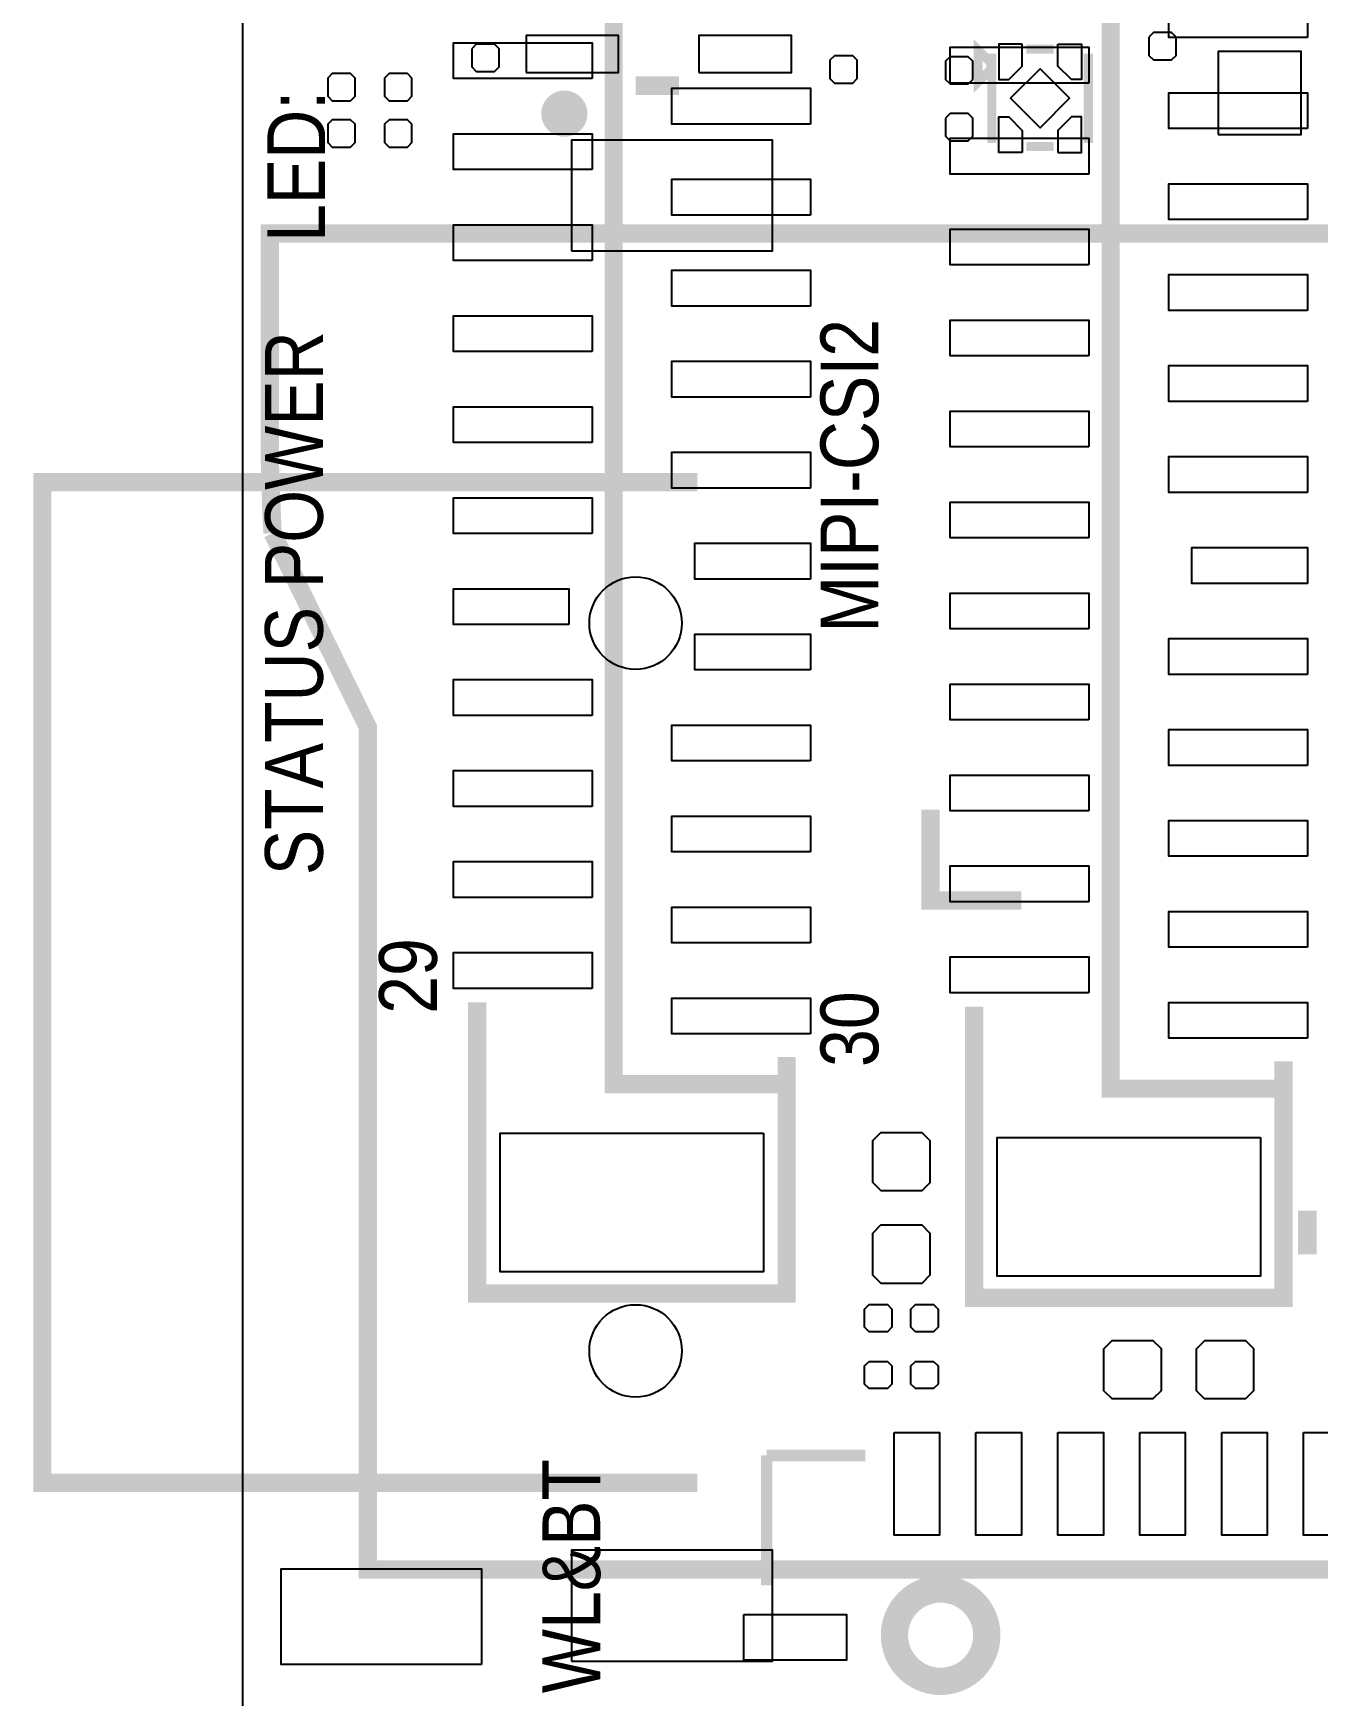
# Model space of a CAD drawing. Extents: x -2.3 to 87.1, y -2.6 to 56.
# Drawn here: x -2.3 to 11.81, y 20.16 to 38.44 of the extents above; entities that cross this region are included whole.
import ezdxf

# ---------------------------------------------------------------- set-up
doc = ezdxf.new("R2010")
doc.units = 0
doc.header["$MEASUREMENT"] = 0
for name, color, linetype in [('BG_OUTLINE', 254, 'CONTINUOUS'), ('PG_SILKSCREEN_BOTTOM', 12, 'CONTINUOUS'), ('PG_SILKSCREEN_TOP', 254, 'CONTINUOUS'), ('PIN_BOTTOM', 1, 'CONTINUOUS'), ('PIN_TOP', 110, 'CONTINUOUS')]:
    doc.layers.add(name, color=color, linetype=linetype)

msp = doc.modelspace()

# ---------------------------------------------------------------- linework, layer by layer
at = {"layer": 'BG_OUTLINE'}
msp.add_lwpolyline([(2.999994, 55.999888), (81.999836, 55.999888, -0.414214), (84.99983, 52.999894), (84.99983, 2.999994, -0.414214), (81.999836, 0), (2.999994, 0, -0.414214), (0, 2.999994), (0, 52.999894, -0.414214)], format="xyb", close=True, dxfattribs=at)
at = {"layer": 'PG_SILKSCREEN_BOTTOM'}
for points, const_width in [([(8.222996, 38.054001), (8.222996, 38.043993), (8.082991, 37.904014), (8.082991, 38.254), (8.222996, 38.113995), (8.222996, 38.054001)], 0.1), ([(8.233004, 37.234012), (8.233004, 38.213995)], 0.1), ([(8.913012, 38.264008), (8.612988, 38.264008)], 0.1), ([(9.292996, 37.234012), (9.292996, 38.213995)], 0.1), ([(4.795774, 37.862764), (4.317492, 37.862764)], 0.2032), ([(8.913012, 37.194007), (8.612988, 37.194007)], 0.1), ([(13.150799, 36.23851), (0.298399, 36.23851), (0.298399, 33.724799), (0.328016, 32.945197)], 0.2), ([(4.998009, 33.505191), (-2.202002, 33.505191), (-2.202002, 22.505187), (4.998009, 22.505187)], 0.2), ([(7.557999, 29.905198), (7.557999, 28.9052), (8.557997, 28.9052)], 0.2)]:
    msp.add_lwpolyline(points, dxfattribs=dict(at, const_width=const_width))
for points, const_width in [([(3.662172, 37.55517, 1), (3.408172, 37.55517, 1), (3.662172, 37.55517)], 0.254), ([(0.308407, 33.464805, 0.018854), (0.328016, 32.945197), (1.375207, 30.811699), (1.375207, 21.552408), (13.516407, 21.552408)], 0.2)]:
    msp.add_lwpolyline(points, format="xyb", dxfattribs=dict(at, const_width=const_width))
at = {"layer": 'PG_SILKSCREEN_TOP'}
for points, const_width in [([(5.877357, 42.886909), (4.07736, 42.886909), (4.07736, 26.886891), (5.977357, 26.886891)], 0.2), ([(11.338357, 42.838649), (9.53836, 42.838649), (9.53836, 26.838631), (11.438357, 26.838631)], 0.2), ([(2.577363, 27.786889), (2.577363, 24.586895), (5.977357, 24.586895), (5.977357, 27.18689)], 0.2), ([(8.038363, 27.738629), (8.038363, 24.538635), (11.438357, 24.538635), (11.438357, 27.13863)], 0.2), ([(11.700764, 25.496774), (11.700764, 25.018492)], 0.2032), ([(5.75879, 21.377504), (5.75879, 22.806812)], 0.127), ([(5.75879, 22.806812), (6.84149, 22.806812)], 0.127)]:
    msp.add_lwpolyline(points, dxfattribs=dict(at, const_width=const_width))
at = {"layer": 'PG_SILKSCREEN_TOP', "const_width": 0.299999}
msp.add_lwpolyline([(8.177606, 20.830489, 0.999996), (7.162597, 20.830515, 1.000004), (8.177606, 20.830489)], format="xyb", dxfattribs=at)
at = {"layer": 'PIN_BOTTOM'}
for points in [[(3.11404, 38.008814), (4.13004, 38.008814), (4.13004, 38.415214), (3.11404, 38.415214)], [(5.01396, 38.008814), (6.02996, 38.008814), (6.02996, 38.415214), (5.01396, 38.415214)], [(9.959188, 38.395504), (9.959188, 38.195504), (10.0092, 38.145491), (10.2092, 38.145491), (10.259212, 38.195504), (10.259212, 38.395504), (10.2092, 38.445516), (10.0092, 38.445516)], [(2.516988, 38.268504), (2.516988, 38.068504), (2.567, 38.018491), (2.767, 38.018491), (2.817012, 38.068504), (2.817012, 38.268504), (2.767, 38.318516), (2.567, 38.318516)], [(8.568004, 38.318999), (8.30801, 38.318999), (8.30801, 37.929007), (8.418017, 37.929007), (8.568004, 38.078994)], [(8.957996, 38.318999), (9.21799, 38.318999), (9.21799, 37.929007), (9.107983, 37.929007), (8.957996, 38.078994)], [(10.7188, 37.3253), (11.6332, 37.3253), (11.6332, 38.2397), (10.7188, 38.2397)], [(6.453988, 38.141504), (6.453988, 37.941504), (6.504, 37.891491), (6.704, 37.891491), (6.754012, 37.941504), (6.754012, 38.141504), (6.704, 38.191516), (6.504, 38.191516)], [(8.024012, 37.931496), (8.024012, 38.131496), (7.974, 38.181509), (7.774, 38.181509), (7.723988, 38.131496), (7.723988, 37.931496), (7.774, 37.881484), (7.974, 37.881484)], [(8.763, 38.047293), (8.439711, 37.724004), (8.763, 37.400715), (9.086289, 37.724004)], [(1.184504, 37.996012), (0.984504, 37.996012), (0.934491, 37.946), (0.934491, 37.746), (0.984504, 37.695988), (1.184504, 37.695988), (1.234516, 37.746), (1.234516, 37.946)], [(1.609496, 37.695988), (1.809496, 37.695988), (1.859509, 37.746), (1.859509, 37.946), (1.809496, 37.996012), (1.609496, 37.996012), (1.559484, 37.946), (1.559484, 37.746)], [(1.184504, 37.488012), (0.984504, 37.488012), (0.934491, 37.438), (0.934491, 37.238), (0.984504, 37.187988), (1.184504, 37.187988), (1.234516, 37.238), (1.234516, 37.438)], [(1.609496, 37.187988), (1.809496, 37.187988), (1.859509, 37.238), (1.859509, 37.438), (1.809496, 37.488012), (1.609496, 37.488012), (1.559484, 37.438), (1.559484, 37.238)], [(7.723988, 37.506504), (7.723988, 37.306504), (7.774, 37.256491), (7.974, 37.256491), (8.024012, 37.306504), (8.024012, 37.506504), (7.974, 37.556516), (7.774, 37.556516)], [(8.568004, 37.129009), (8.30801, 37.129009), (8.30801, 37.519), (8.418017, 37.519), (8.568004, 37.369013)], [(8.957996, 37.129009), (9.21799, 37.129009), (9.21799, 37.519), (9.107983, 37.519), (8.957996, 37.369013)], [(3.613099, 36.045597), (5.822899, 36.045597), (5.822899, 37.264797), (3.613099, 37.264797)], [(3.613099, 20.545603), (5.822899, 20.545603), (5.822899, 21.764803), (3.613099, 21.764803)]]:
    msp.add_lwpolyline(points, close=True, dxfattribs=at)
for centre in [(4.318, 31.955207), (4.318, 23.955197)]:
    msp.add_circle(centre, 0.508, dxfattribs=at)
at = {"layer": 'PIN_TOP'}
for points in [[(11.700358, 38.391795), (10.176358, 38.391795), (10.176358, 38.785495), (11.700358, 38.785495)], [(3.839362, 37.940056), (2.315362, 37.940056), (2.315362, 38.333756), (3.839362, 38.333756)], [(9.300362, 37.891796), (7.776362, 37.891796), (7.776362, 38.285496), (9.300362, 38.285496)], [(6.239358, 37.440057), (4.715358, 37.440057), (4.715358, 37.833757), (6.239358, 37.833757)], [(11.700358, 37.391797), (10.176358, 37.391797), (10.176358, 37.785497), (11.700358, 37.785497)], [(3.839362, 36.940058), (2.315362, 36.940058), (2.315362, 37.333758), (3.839362, 37.333758)], [(9.300362, 36.891798), (7.776362, 36.891798), (7.776362, 37.285498), (9.300362, 37.285498)], [(6.239358, 36.440059), (4.715358, 36.440059), (4.715358, 36.833759), (6.239358, 36.833759)], [(11.700358, 36.391799), (10.176358, 36.391799), (10.176358, 36.785499), (11.700358, 36.785499)], [(3.839362, 35.94006), (2.315362, 35.94006), (2.315362, 36.33376), (3.839362, 36.33376)], [(9.300362, 35.8918), (7.776362, 35.8918), (7.776362, 36.2855), (9.300362, 36.2855)], [(6.239358, 35.440061), (4.715358, 35.440061), (4.715358, 35.833761), (6.239358, 35.833761)], [(11.700358, 35.391801), (10.176358, 35.391801), (10.176358, 35.785501), (11.700358, 35.785501)], [(3.839362, 34.940062), (2.315362, 34.940062), (2.315362, 35.333762), (3.839362, 35.333762)], [(9.300362, 34.891802), (7.776362, 34.891802), (7.776362, 35.285502), (9.300362, 35.285502)], [(6.239358, 34.440038), (4.715358, 34.440038), (4.715358, 34.833738), (6.239358, 34.833738)], [(11.700358, 34.391778), (10.176358, 34.391778), (10.176358, 34.785478), (11.700358, 34.785478)], [(3.839362, 33.940039), (2.315362, 33.940039), (2.315362, 34.333739), (3.839362, 34.333739)], [(9.300362, 33.891779), (7.776362, 33.891779), (7.776362, 34.285479), (9.300362, 34.285479)], [(6.239358, 33.44004), (4.715358, 33.44004), (4.715358, 33.83374), (6.239358, 33.83374)], [(11.700358, 33.39178), (10.176358, 33.39178), (10.176358, 33.78548), (11.700358, 33.78548)], [(3.839362, 32.940041), (2.315362, 32.940041), (2.315362, 33.333741), (3.839362, 33.333741)], [(9.300362, 32.891781), (7.776362, 32.891781), (7.776362, 33.285481), (9.300362, 33.285481)], [(6.239358, 32.440042), (4.969358, 32.440042), (4.969358, 32.833742), (6.239358, 32.833742)], [(11.700358, 32.391782), (10.430358, 32.391782), (10.430358, 32.785482), (11.700358, 32.785482)], [(3.585362, 31.940043), (2.315362, 31.940043), (2.315362, 32.333743), (3.585362, 32.333743)], [(9.300362, 31.891783), (7.776362, 31.891783), (7.776362, 32.285483), (9.300362, 32.285483)], [(6.239358, 31.440044), (4.969358, 31.440044), (4.969358, 31.833744), (6.239358, 31.833744)], [(11.700358, 31.391784), (10.176358, 31.391784), (10.176358, 31.785484), (11.700358, 31.785484)], [(3.839362, 30.940045), (2.315362, 30.940045), (2.315362, 31.333745), (3.839362, 31.333745)], [(9.300362, 30.891785), (7.776362, 30.891785), (7.776362, 31.285485), (9.300362, 31.285485)], [(6.239358, 30.440046), (4.715358, 30.440046), (4.715358, 30.833746), (6.239358, 30.833746)], [(11.700358, 30.391786), (10.176358, 30.391786), (10.176358, 30.785486), (11.700358, 30.785486)], [(3.839362, 29.940047), (2.315362, 29.940047), (2.315362, 30.333747), (3.839362, 30.333747)], [(9.300362, 29.891787), (7.776362, 29.891787), (7.776362, 30.285487), (9.300362, 30.285487)], [(6.239358, 29.440048), (4.715358, 29.440048), (4.715358, 29.833748), (6.239358, 29.833748)], [(11.700358, 29.391788), (10.176358, 29.391788), (10.176358, 29.785488), (11.700358, 29.785488)], [(3.839362, 28.940049), (2.315362, 28.940049), (2.315362, 29.333749), (3.839362, 29.333749)], [(9.300362, 28.891789), (7.776362, 28.891789), (7.776362, 29.285489), (9.300362, 29.285489)], [(6.239358, 28.44005), (4.715358, 28.44005), (4.715358, 28.83375), (6.239358, 28.83375)], [(11.700358, 28.39179), (10.176358, 28.39179), (10.176358, 28.78549), (11.700358, 28.78549)], [(3.839362, 27.940051), (2.315362, 27.940051), (2.315362, 28.333751), (3.839362, 28.333751)], [(9.300362, 27.891791), (7.776362, 27.891791), (7.776362, 28.285491), (9.300362, 28.285491)], [(6.239358, 27.440052), (4.715358, 27.440052), (4.715358, 27.833752), (6.239358, 27.833752)], [(11.700358, 27.391792), (10.176358, 27.391792), (10.176358, 27.785492), (11.700358, 27.785492)], [(5.72516, 26.348893), (5.72516, 24.824893), (2.82956, 24.824893), (2.82956, 26.348893)], [(7.0231, 25.7175), (7.3533, 25.7175), (7.467905, 25.7175), (7.5565, 25.806095), (7.5565, 26.2636), (7.4676, 26.3525), (7.353605, 26.3525), (7.3533, 26.352195), (7.0104, 26.352195), (6.9215, 26.263295), (6.9215, 25.920395), (6.9215, 25.808711), (7.012711, 25.7175)], [(11.18616, 26.300633), (11.18616, 24.776633), (8.29056, 24.776633), (8.29056, 26.300633)], [(7.0231, 24.7015), (7.3533, 24.7015), (7.467905, 24.7015), (7.5565, 24.790095), (7.5565, 25.2476), (7.4676, 25.3365), (7.353605, 25.3365), (7.3533, 25.336195), (7.0104, 25.336195), (6.9215, 25.247295), (6.9215, 24.904395), (6.9215, 24.792711), (7.012711, 24.7015)], [(6.834988, 24.215496), (6.834988, 24.415496), (6.885, 24.465509), (7.085, 24.465509), (7.135012, 24.415496), (7.135012, 24.215496), (7.085, 24.165484), (6.885, 24.165484)], [(7.342988, 24.215496), (7.342988, 24.415496), (7.393, 24.465509), (7.593, 24.465509), (7.643012, 24.415496), (7.643012, 24.215496), (7.593, 24.165484), (7.393, 24.165484)], [(9.4615, 23.9649), (9.4615, 23.6347), (9.4615, 23.520095), (9.550095, 23.4315), (10.0076, 23.4315), (10.0965, 23.5204), (10.0965, 23.634395), (10.096195, 23.6347), (10.096195, 23.9776), (10.007295, 24.0665), (9.664395, 24.0665), (9.552711, 24.0665), (9.4615, 23.975289)], [(10.4775, 23.9649), (10.4775, 23.6347), (10.4775, 23.520095), (10.566095, 23.4315), (11.0236, 23.4315), (11.1125, 23.5204), (11.1125, 23.634395), (11.112195, 23.6347), (11.112195, 23.9776), (11.023295, 24.0665), (10.680395, 24.0665), (10.568711, 24.0665), (10.4775, 23.975289)], [(7.135012, 23.790504), (7.135012, 23.590504), (7.085, 23.540491), (6.885, 23.540491), (6.834988, 23.590504), (6.834988, 23.790504), (6.885, 23.840516), (7.085, 23.840516)], [(7.643012, 23.790504), (7.643012, 23.590504), (7.593, 23.540491), (7.393, 23.540491), (7.342988, 23.590504), (7.342988, 23.790504), (7.393, 23.840516), (7.593, 23.840516)], [(7.158799, 23.056786), (7.658798, 23.056786), (7.658798, 21.931795), (7.158799, 21.931795)], [(8.058798, 23.056786), (8.558797, 23.056786), (8.558797, 21.931795), (8.058798, 21.931795)], [(8.958796, 23.056786), (9.458795, 23.056786), (9.458795, 21.931795), (8.958796, 21.931795)], [(9.858794, 23.056786), (10.358793, 23.056786), (10.358793, 21.931795), (9.858794, 21.931795)], [(10.758792, 23.056786), (11.258791, 23.056786), (11.258791, 21.931795), (10.758792, 21.931795)], [(11.65879, 23.056786), (12.158789, 23.056786), (12.158789, 21.931795), (11.65879, 21.931795)], [(2.623947, 20.508405), (0.424053, 20.508405), (0.424053, 21.558415), (2.623947, 21.558415)], [(5.508815, 21.056791), (6.633807, 21.056791), (6.633807, 20.556791), (5.508815, 20.556791)]]:
    msp.add_lwpolyline(points, close=True, dxfattribs=at)
for centre in [(4.318, 31.955207), (4.318, 23.955197)]:
    msp.add_circle(centre, 0.508, dxfattribs=at)

# ---------------------------------------------------------------- texts
at = {"layer": 'PG_SILKSCREEN_TOP', "width": 0.88}
for s, p in [('LED:', (0.905967, 36.1442)), ('STATUS POWER', (0.880567, 29.1846)), ('MIPI-CSI2', (6.985, 31.8516)), ('29', (2.1336, 27.6606)), ('30', (6.985, 27.0764)), ('WL&BT', (3.928567, 20.193))]:
    msp.add_text(s, height=0.635, rotation=90, dxfattribs=at).set_placement(p)

doc.saveas('drawing.dxf')
